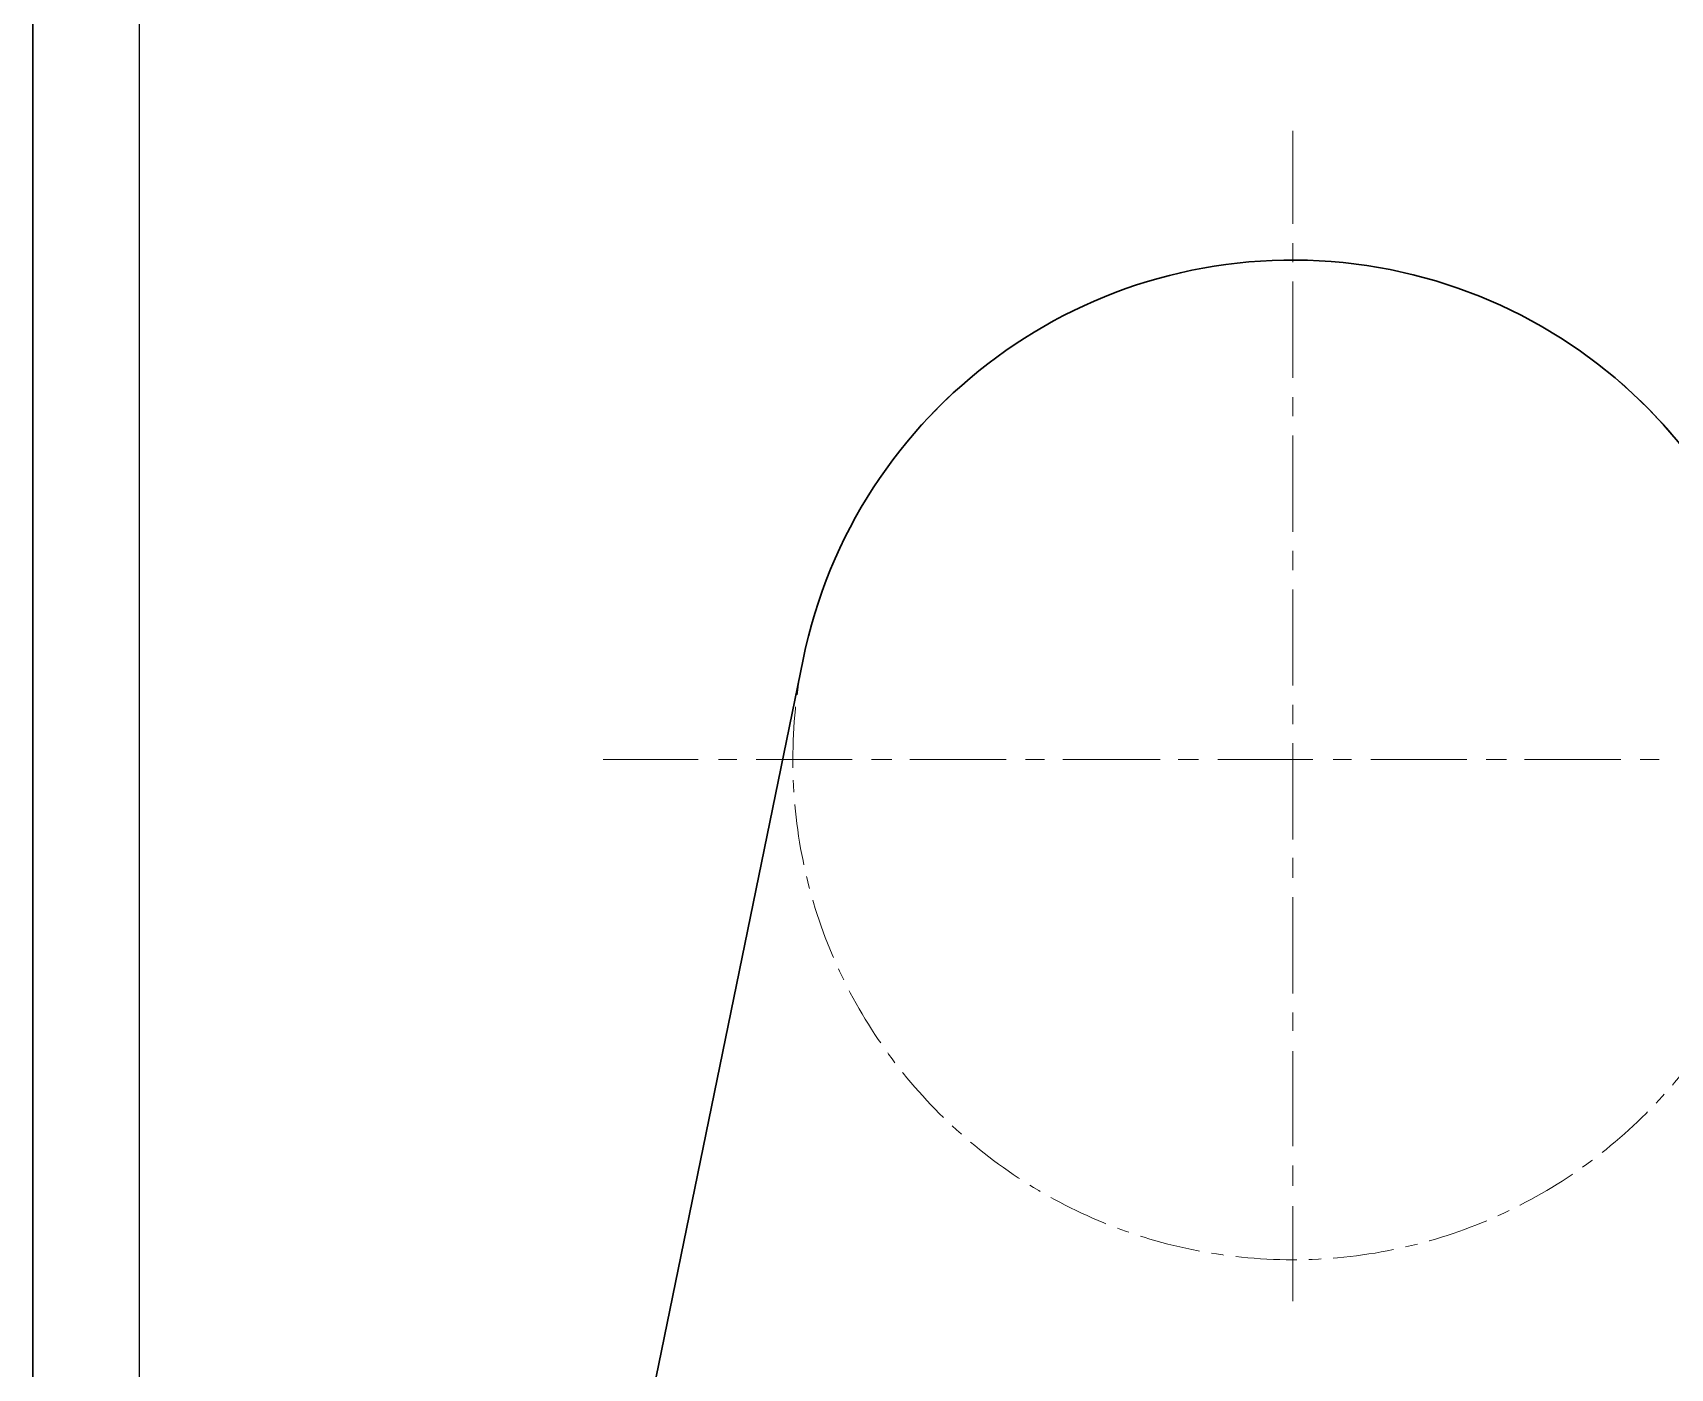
# Model space of a CAD drawing. Header units: millimetres. Extents: x -60342 to 1024385, y -25305 to 32879.
# Drawn here: x 1510 to 2362, y -5152 to -4457 of the extents above; entities that cross this region are included whole.
import ezdxf

# ---------------------------------------------------------------- set-up
doc = ezdxf.new("R2010")
doc.units = ezdxf.units.MM
doc.linetypes.add('$1$CENTER', pattern=[50.8, 31.75, -6.35, 6.35, -6.35])
doc.layers.add('$1$CL', color=2, linetype='$1$CENTER', lineweight=0)

msp = doc.modelspace()

# ---------------------------------------------------------------- linework, layer by layer
at = {"layer": '$1$CL', "color": 1, "linetype": 'Continuous', "lineweight": 30}
msp.add_line((1910.921, -4783.068), (1778.171, -5430.693), dxfattribs=at)
at = {"layer": '$1$CL'}
msp.add_circle((2165.625, -4835.277), 260, dxfattribs=at)
at = {"layer": '$1$CL', "color": 1, "linetype": 'Continuous', "lineweight": 30}
msp.add_arc((2165.625, -4835.277), 260, 0, 168.416006, dxfattribs=at)
for points in [[(1510.255, -5467.863), (3190.995, -5467.863), (3190.995, -3519.615), (1510.255, -3519.615)], [(1510.255, -3519.615), (1565.558, -3519.615), (1565.558, -5331.167), (1510.255, -5331.167)]]:
    msp.add_lwpolyline(points, close=True)
at = {"color": 7, "linetype": 'Continuous', "lineweight": 20, "true_color": 0x000007}
for points in [[(2165.625, -4507.996), (2165.625, -4556.451), (2165.625, -4556.451)], [(2165.625, -4566.458), (2165.625, -4576.465), (2165.625, -4576.465)], [(2165.625, -4586.473), (2165.625, -4636.508), (2165.625, -4636.508)], [(2165.625, -4646.515), (2165.625, -4656.522), (2165.625, -4656.522)], [(2165.625, -4666.529), (2165.625, -4716.565), (2165.625, -4716.565)], [(2165.625, -4726.572), (2165.625, -4736.579), (2165.625, -4736.579)], [(2165.625, -4746.586), (2165.625, -4796.621), (2165.625, -4796.621)], [(2165.625, -4806.628), (2165.625, -4816.636), (2165.625, -4816.636)], [(2165.625, -4826.643), (2165.625, -4876.678), (2165.625, -4876.678)], [(1806.95, -4835.07), (1856.459, -4835.07), (1856.459, -4835.07)], [(1866.992, -4835.07), (1876.473, -4835.07), (1876.473, -4835.07)], [(1886.48, -4835.07), (1936.515, -4835.07), (1936.515, -4835.07)], [(1946.522, -4835.07), (1957.056, -4835.07), (1957.056, -4835.07)], [(1966.537, -4835.07), (2016.572, -4835.07), (2016.572, -4835.07)], [(2026.579, -4835.07), (2036.586, -4835.07), (2036.586, -4835.07)], [(2026.579, -4835.07), (2036.586, -4835.07), (2036.586, -4835.07)], [(2046.067, -4835.07), (2096.629, -4835.07), (2096.629, -4835.07)], [(2046.593, -4835.07), (2096.629, -4835.07), (2096.629, -4835.07)], [(2106.109, -4835.07), (2116.643, -4835.07), (2116.643, -4835.07)], [(2126.65, -4835.07), (2176.159, -4835.07), (2176.159, -4835.07)], [(2186.693, -4835.07), (2196.173, -4835.07), (2196.173, -4835.07)], [(2206.18, -4835.07), (2256.215, -4835.07), (2256.215, -4835.07)], [(2266.223, -4835.07), (2276.756, -4835.07), (2276.756, -4835.07)], [(2286.237, -4835.07), (2336.272, -4835.07), (2336.272, -4835.07)], [(2346.279, -4835.07), (2356.286, -4835.07), (2356.286, -4835.07)], [(2165.625, -4886.159), (2165.625, -4896.692), (2165.625, -4896.692)], [(2165.625, -4906.699), (2165.625, -4956.735), (2165.625, -4956.735)], [(2165.625, -4966.742), (2165.625, -4976.222), (2165.625, -4976.222)], [(2165.625, -4986.756), (2165.625, -5036.265), (2165.625, -5036.265)], [(2165.625, -5046.272), (2165.625, -5056.806), (2165.625, -5056.806)], [(2165.625, -5046.272), (2165.625, -5055.752), (2165.625, -5055.752)], [(2165.625, -5067.339), (2165.625, -5116.848), (2165.625, -5116.848)]]:
    msp.add_lwpolyline(points, dxfattribs=at)

doc.saveas('drawing.dxf')
